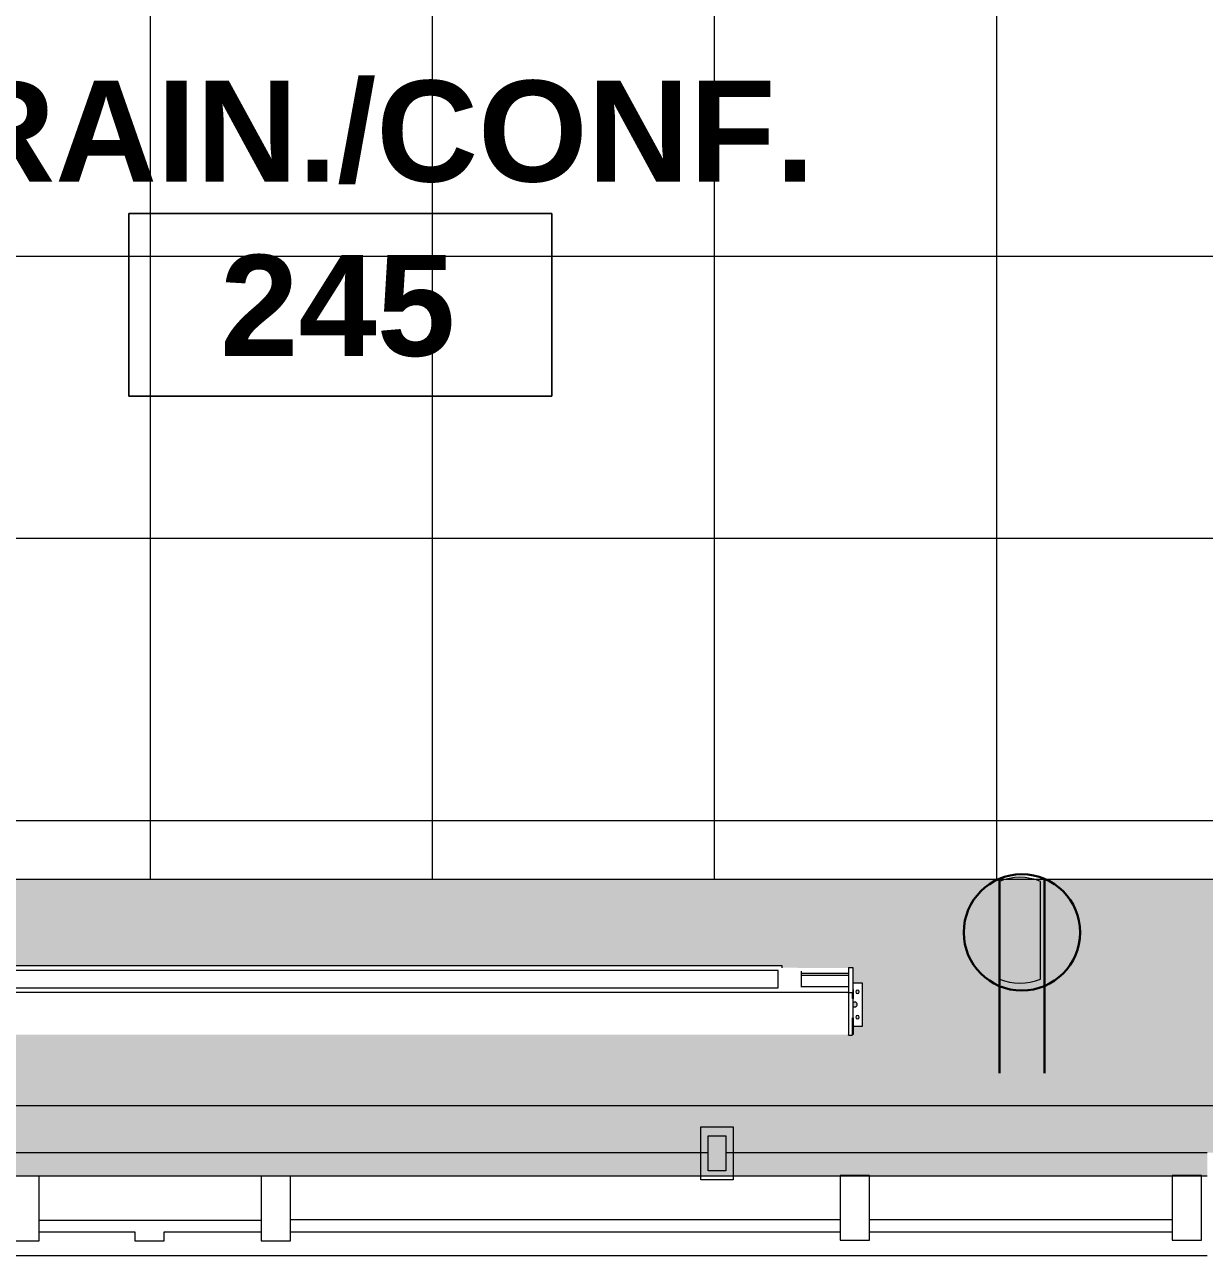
# Model space of a CAD drawing. Header units: inches. Extents: x -24 to 3083, y 122 to 13691.
# Drawn here: x 1029.6 to 1130, y 12106.4 to 12211.1 of the extents above; entities that cross this region are included whole.
import ezdxf

# ---------------------------------------------------------------- set-up
doc = ezdxf.new("R2010")
doc.units = ezdxf.units.IN
doc.header["$MEASUREMENT"] = 0
for name, color, linetype, lineweight in [('X2$0$A-ANNO-NOTE', 131, 'Continuous', 9), ('X2$0$A-AREA-IDEN', 2, 'Continuous', 9), ('X2$0$A-CLNG', 13, 'Continuous', 13), ('X2$0$A-CLNG-PATT', 13, 'Continuous', 13), ('X2$0$A-GLAZ', 151, 'Continuous', 13), ('X2$0$E-ELEC-FIXT', 91, 'Continuous', 9), ('X2$0$Plaza America_Tower 1_2nd Floor -REVIT_dwg', 8, 'Continuous', 9), ('X2$0$Q-SPCQ', 91, 'Continuous', 9)]:
    doc.layers.add(name, color=color, linetype=linetype, lineweight=lineweight)
doc.styles.add('X2$0$Swis721 Lt BT_B', font='', dxfattribs={"height": 8.583975346687202})
doc.styles.get('X2$0$Swis721 Lt BT_B').set_extended_font_data('Swis721 Lt BT', bold=True)

# ---------------------------------------------------------------- blocks, each defined once
blk = doc.blocks.new('X2$0$PS - Duplex - Duplex-V1-FIRST FLOOR')
at = {"layer": 'X2$0$E-ELEC-FIXT'}
for p, q in [((-1.374999999999808, -2.250000000000306), (-1.374999999999808, 2.249999999999974)), ((-1.374999999999808, 2.249999999999974), (1.375000000000114, 2.249999999999976)), ((1.375000000000114, 2.249999999999976), (1.375000000000114, -2.250000000000305)), ((-0.7499999999996435, -1.500000000000298), (-0.7499999999996436, 1.499999999999897)), ((-0.7499999999996435, 1.499999999999897), (0.7500000000003413, 1.499999999999896)), ((0.7500000000003413, 1.499999999999896), (0.7500000000003413, -1.500000000000298)), ((0.7500000000003413, -1.500000000000298), (-0.7499999999996435, -1.500000000000298)), ((1.375000000000114, -2.250000000000306), (-1.374999999999808, -2.250000000000306))]:
    blk.add_line(p, q, dxfattribs=at)
blk = doc.blocks.new('X2$0$Plaza America_Tower 1_2nd Floor -REVIT_dwg-5250115-FIRST FLOOR')
at = {"layer": 'X2$0$A-GLAZ', "color": 253, "lineweight": 9}
for p, q in [((25934.85049852658, 12115.17263648421), (26029.35049852658, 12115.17263648421)), ((26030.85049852658, 12115.17263648421), (26071.81948555828, 12115.17263648421)), ((25972.451216345, 12109.4226364842), (25991.31948555826, 12109.4226364842)), ((25993.81948555827, 12109.4812833672), (26040.56948555827, 12109.4812833672)), ((26043.06948555826, 12109.4812833672), (26068.81948555827, 12109.4812833672)), ((25993.81948555827, 12108.4226364842), (26040.56948555827, 12108.4226364842)), ((26043.06948555826, 12108.4226364842), (26068.81948555827, 12108.4226364842)), ((25891.98073555826, 12106.4226364842), (26071.81948555827, 12106.4226364842))]:
    blk.add_line(p, q, dxfattribs=at)
at = {"layer": 'X2$0$A-GLAZ', "color": 253, "lineweight": 9, "flags": 128}
for points in [[(25972.451216345, 12113.1726364842), (25969.951216345, 12113.1726364842), (25969.951216345, 12107.6726364842), (25972.451216345, 12107.6726364842)], [(25991.31948555826, 12113.1726364842), (25991.31948555826, 12107.6726364842), (25993.81948555827, 12107.6726364842), (25993.81948555827, 12113.1726364842)], [(26040.56948555827, 12113.21445714319), (26040.56948555827, 12107.71445714319), (26043.06948555826, 12107.71445714319), (26043.06948555826, 12113.21445714319)], [(26068.81948555827, 12113.21445714319), (26068.81948555827, 12107.71445714319), (26071.31948555827, 12107.71445714319), (26071.31948555827, 12113.21445714319)]]:
    blk.add_lwpolyline(points, close=True, dxfattribs=at)
blk.add_lwpolyline([(25972.451216345, 12108.4226364842), (25980.56948555827, 12108.4226364842), (25980.56948555827, 12107.6726364842), (25983.06948555826, 12107.6726364842), (25983.06948555826, 12108.4226364842), (25991.31948555826, 12108.4226364842)], dxfattribs=at)
blk = doc.blocks.new('X2$0$ElectricScreen_Contour-Electrol_HDTV-Format_Dalite - Parametric-5194675-FIRST FLOOR')
at = {"layer": 'X2$0$Q-SPCQ'}
for p, q in [((38.16450075147211, 1.134999999999808), (-58.92534299852768, 1.135000000000153)), ((38.16450075147211, 0.9528988806491382), (38.16450075147211, 1.134999999999808)), ((37.81879762649918, 0.7300000000102499), (-58.5796398735008, 0.7300000000102499)), ((37.81879762647176, -0.7293078647599793), (37.81879762647176, 0.729307864760004)), ((39.81879762647176, -0.6874999999999807), (39.81879762647176, 0.687500000000005)), ((43.82075075147223, 0.4809999999999205), (39.81879762647176, 0.4809999999999205)), ((39.81879762647176, 0.3300000000000218), (43.82075075147223, 0.3300000000000218)), ((43.82075075147216, 0.9960000000005117), (43.82075075147218, -1.148531249999483)), ((43.82075075147215, 0.9960000000005115), (44.12508182202347, 0.9960000000005151)), ((44.1957507514722, -0.898531249999509), (44.19575075147218, 0.7460000000005432)), ((-58.5796398735008, -0.7299999999897863), (37.81879762649918, -0.7299999999897863)), ((39.81879762647178, -0.6325312500000714), (43.82075075147223, -0.6325312500000714)), ((45.01215700147218, -0.3349999999998986), (44.19575075147221, -0.3349999999998986)), ((44.1957507514722, -0.9280309205996684), (44.1957507514722, -0.8985312499994964)), ((44.19575075147216, -0.8985312499993484), (44.19575075147217, -1.679781249999427)), ((44.19575075147217, -0.8985312499994741), (44.19575075147217, -0.9280309205996456)), ((44.19575075147219, -1.014302142152459), (44.1957507514722, -0.92803092059967)), ((44.19575075147217, -0.9280309205996461), (44.19575075147217, -1.014302142152435)), ((44.19575075147219, -1.240414584279553), (44.19575075147219, -1.014302142152457)), ((44.19575075147217, -1.014302142152435), (44.19575075147217, -1.240414584279537)), ((45.01215700147218, -3.991249999999899), (45.01215700147218, -0.3349999999998984)), ((-64.58159299852858, -1.117281249999979), (43.82075075147223, -1.117281249999979)), ((43.82075075147217, -1.200636292349615), (43.82075075147217, -1.138521012831606)), ((43.82075075147217, -1.148531249999477), (43.82075075147217, -1.168591026007594)), ((43.82075075147217, -1.148531249999482), (44.1250818220235, -1.148531249999482)), ((43.82075075147217, -1.168591026007594), (43.82075075147217, -1.227255456663491)), ((43.82075075147217, -1.227255456663491), (43.82075075147217, -1.38101191730992)), ((43.82075075147217, -1.38101191730992), (43.82075075147218, -1.50943305770359)), ((43.82075075147218, -1.50943305770359), (43.82075075147218, -1.679781249999474)), ((43.82075075147218, -1.679781249999477), (43.82075075147219, -3.285781249999483)), ((44.16450075147095, -1.648531249999976), (44.16450075147095, -1.135755438409715)), ((44.19575075147219, -1.429269202505534), (44.19575075147219, -1.240414584279553)), ((44.19575075147217, -1.240414584279537), (44.19575075147217, -1.429269202505522)), ((44.19575075147219, -1.679781249999484), (44.19575075147219, -1.429269202505539)), ((44.19575075147217, -1.429269202505522), (44.19575075147218, -1.67978124999947)), ((44.1957507514722, -3.28578124999948), (44.19575075147219, -1.67978124999948)), ((43.82075075147218, -3.285781249999473), (43.82075075147219, -3.54300113008384)), ((43.82075075147219, -3.54300113008384), (43.82075075147219, -3.761103989459285)), ((43.82075075147219, -3.761103989459285), (43.82075075147219, -3.946134303842219)), ((43.82075075147219, -3.946134303842219), (43.8207507514722, -4.138130549166831)), ((43.8207507514722, -4.138130549166831), (43.8207507514722, -4.310370265693611)), ((44.16450075147095, -4.723281249999976), (44.16450075147095, -3.286138658632732)), ((44.1957507514722, -3.499219022835447), (44.1957507514722, -3.285781249999488)), ((44.19575075147218, -3.28578124999941), (44.19575075147219, -4.410781249999484)), ((44.19575075147218, -3.285781249999472), (44.19575075147219, -3.499219022835435)), ((44.1957507514722, -3.68019799125338), (44.1957507514722, -3.499219022835454)), ((44.19575075147219, -3.499219022835435), (44.19575075147219, -3.680197991253358)), ((44.1957507514722, -3.833733784039214), (44.1957507514722, -3.680197991253373)), ((44.19575075147219, -3.680197991253358), (44.19575075147219, -3.833733784039197)), ((44.1957507514722, -3.993049817393687), (44.1957507514722, -3.83373378403922)), ((44.19575075147219, -3.833733784039197), (44.19575075147219, -3.993049817393662)), ((44.19575075147221, -3.991249999999899), (45.01215700147218, -3.991249999999899)), ((44.1957507514722, -4.135972135362719), (44.1957507514722, -3.993049817393687)), ((44.19575075147219, -3.993049817393662), (44.19575075147219, -4.135972135362692)), ((44.1957507514722, -4.281865851842012), (44.1957507514722, -4.135972135362719)), ((44.19575075147219, -4.135972135362692), (44.1957507514722, -4.281865851841985)), ((43.8207507514722, -4.31037026569361), (43.8207507514722, -4.486190898373784)), ((43.8207507514722, -4.486190898373784), (43.8207507514722, -4.559057839007689)), ((43.8207507514722, -4.559057839007687), (43.8207507514722, -4.652615970480964)), ((43.8207507514722, -4.652615970480964), (43.8207507514722, -4.711180121630433)), ((43.8207507514722, -4.711180121630433), (43.8207507514722, -4.745903618895761)), ((43.8207507514722, -4.723281249999483), (43.8207507514722, -4.714837185514993)), ((43.8207507514722, -4.725090829493432), (43.8207507514722, -4.747532032561398)), ((43.8207507514722, -4.74590361889576), (43.8207507514722, -4.754531249999479)), ((43.8207507514722, -4.754531249999483), (43.8207507514722, -4.747532032561399)), ((43.82075075149958, -4.75453124998944), (44.12508182205089, -4.75453124998944)), ((44.16450075149952, -4.504531249989326), (44.19575075149958, -4.504531249989326)), ((44.1957507514722, -4.342329908963762), (44.1957507514722, -4.281865851842012)), ((44.1957507514722, -4.281865851841984), (44.1957507514722, -4.342329908963735)), ((44.1957507514722, -4.419963252101161), (44.1957507514722, -4.342329908963762)), ((44.1957507514722, -4.342329908963735), (44.1957507514722, -4.419963252101134)), ((44.19575075147217, -4.410781249999411), (44.19575075147217, -4.504531249999512)), ((44.1957507514722, -4.410781249999485), (44.1957507514722, -4.428234638011033)), ((44.1957507514722, -4.468559037097529), (44.1957507514722, -4.419963252101161)), ((44.1957507514722, -4.419963252101134), (44.1957507514722, -4.468559037097502)), ((44.1957507514722, -4.428234638011033), (44.1957507514722, -4.442937948790942)), ((44.1957507514722, -4.442937948790942), (44.1957507514722, -4.461377854097606)), ((44.1957507514722, -4.461377854097607), (44.1957507514722, -4.476292911357916)), ((44.1957507514722, -4.497372151849609), (44.1957507514722, -4.46855903709753)), ((44.1957507514722, -4.468559037097502), (44.1957507514722, -4.497372151849583)), ((44.1957507514722, -4.476292911357916), (44.1957507514722, -4.487186826021007)), ((44.1957507514722, -4.487186826021007), (44.1957507514722, -4.496502044406921)), ((44.1957507514722, -4.496502044406921), (44.1957507514722, -4.502622372516367)), ((44.1957507514722, -4.504531249999501), (44.1957507514722, -4.49737215184961)), ((44.1957507514722, -4.497372151849582), (44.1957507514722, -4.504531249999476)), ((44.1957507514722, -4.502622372516367), (44.1957507514722, -4.50453124999948)), ((44.19575075149839, -4.683862320540242), (44.19575075149839, -4.683643884810748))]:
    blk.add_line(p, q, dxfattribs=at)
at = {"layer": 'X2$0$Q-SPCQ', "flags": 128}
for points in [[(44.19575075149839, 0.9188194876368242), (44.19575075149839, 0.920976781312106), (44.19575075149839, 0.9227041694632588), (44.19575075149839, 0.9239988886369018), (44.19575075149839, 0.9248588675585551)], [(44.19575075149839, 0.9061558605860681), (44.19575075149839, 0.9099726528944528), (44.19575075149839, 0.9133771439359178), (44.19575075149839, 0.9163638872513501), (44.19575075149839, 0.9188194876364831)], [(44.19575075149839, 0.8816973001315772), (44.19575075149839, 0.8874353227147366), (44.19575075149839, 0.8927970989515187), (44.19575075149839, 0.897774051144438), (44.19575075149839, 0.9023582172310397), (44.19575075149839, 0.9061558605860681)], [(44.19575075149839, 0.8511407167783317), (44.19575075149839, 0.8584646283228493), (44.19575075149839, 0.8654586404527435), (44.19575075149839, 0.872111564239617), (44.19575075149839, 0.8784127564252912), (44.19575075149839, 0.8816973001315772)], [(44.19575075149839, 0.8130090518782253), (44.19575075149839, 0.8217080380896958), (44.19575075149839, 0.8301359275897083), (44.19575075149839, 0.8382792375525695), (44.19575075149839, 0.8461249404192585), (44.19575075149839, 0.8511407167783317)], [(44.19575075149839, 0.7628757013632138), (44.19575075149839, 0.772771358989189), (44.19575075149839, 0.7824742081508019), (44.19575075149839, 0.791968726358732), (44.19575075149839, 0.8012397244100383), (44.19575075149839, 0.81027237068497), (44.19575075149839, 0.8130090518782253)], [(44.19575075149839, 0.7458915167071608), (44.19575075149839, 0.7560748354857195), (44.19575075149839, 0.7628757013632138)], [(44.19575075149839, -3.285781249989327), (44.19575075149839, -3.341689581139689), (44.19575075149839, -3.39750847088635), (44.19575075149839, -3.453148620913793), (44.19575075149839, -3.508521018850956), (44.19575075149839, -3.530624991480635)], [(44.19575075149839, -3.530624991480635), (44.19575075149839, -3.58547344389467), (44.19575075149839, -3.639842452729681), (44.19575075149839, -3.693645039168814), (44.19575075149839, -3.738233828332681)], [(44.19575075149839, -3.738233828332681), (44.19575075149839, -3.790771581885451), (44.19575075149839, -3.842501458632682), (44.19575075149839, -3.893340701807005), (44.19575075149839, -3.914361406216812)], [(44.19575075149839, -3.914361406216471), (44.19575075149839, -3.963797549481), (44.19575075149839, -4.012149011301857), (44.19575075149839, -4.059338439654652), (44.19575075149839, -4.09711974916513)], [(44.19575075149839, -4.097119749164789), (44.19575075149839, -4.142001752589635), (44.19575075149839, -4.185513985861347), (44.19575075149839, -4.227586838687784), (44.19575075149839, -4.261072149010601)], [(44.19575075149839, -4.683862320540583), (44.19569422389241, -4.686688323977136), (44.19552473150684, -4.689509806410682), (44.19524254549315, -4.692322254071427), (44.19484811728841, -4.695121167643719), (44.1943420778943, -4.697902069462088), (44.19372523686535, -4.700660510677266), (44.19299858101601, -4.703392078371734), (44.19216327284044, -4.706092402619674), (44.19122064865348, -4.708757163478707), (44.19017221645299, -4.711382097899103), (44.18901965350653, -4.713963006546691), (44.18776480366892, -4.716495760518), (44.18640967443275, -4.718976307946263), (44.18495643371505, -4.721400680485657), (44.18340740639132, -4.723764999656736), (44.18176507057483, -4.726065483053048), (44.18003205365238, -4.728298450392571), (44.17821112808166, -4.73046032940374), (44.17630520695467, -4.732547661540933), (44.17431733933909, -4.734557107517843), (44.17225070539876, -4.736485452650185), (44.17010861130728, -4.738329611996845), (44.16789448395831, -4.740086635296051), (44.16561186548306, -4.741753711685987), (44.16326440758404, -4.743328174198949), (44.16085586569357, -4.744807504031768), (44.15839009296479, -4.746189334572022), (44.15587103410768, -4.747471455185518), (44.15330271907947, -4.748651814752747), (44.15068925663615, -4.749728524950227), (44.14803482776011, -4.750699863271278), (44.14534367897124, -4.751564275782129), (44.14262011553352, -4.752320379606544), (44.1398684945675, -4.75296696514033), (44.13709321807999, -4.753502997984469), (44.13429872592103, -4.753927620600279), (44.131489488682, -4.75424015368253), (44.12867000054336, -4.754440097245037), (44.12584477208446, -4.754527131420445), (44.1250818220497, -4.75453124998944)], [(44.19575075149839, -4.26107214901026), (44.19575075149839, -4.300350044015544), (44.19575075149839, -4.338004845380282), (44.19575075149839, -4.373976313454363), (44.19575075149839, -4.408206901562948), (44.19575075149839, -4.428433169172421)], [(44.19575075149839, -4.461620608740531), (44.19575075149839, -4.450850525547252), (44.19575075149839, -4.44001634006156), (44.19575075149839, -4.429135384667688), (44.19575075149839, -4.418225066573767), (44.19575075149839, -4.410781249989326)], [(44.19575075149839, -4.428433169172421), (44.19575075149839, -4.459734227459079), (44.19575075149839, -4.489157211412247), (44.19575075149839, -4.497794115806527)], [(44.19575075149839, -4.504449364456604), (44.19575075149839, -4.494116606281295), (44.19575075149839, -4.483650529312626), (44.19575075149839, -4.47306787704133), (44.19575075149839, -4.462385579454462), (44.19575075149839, -4.461620608740531)], [(44.19575075149839, -4.497794115806186), (44.19575075149839, -4.524692796748808), (44.19575075149839, -4.549609483503672), (44.19575075149839, -4.572504314687079), (44.19575075149839, -4.5868506963061)], [(44.19575075149839, -4.558162314664627), (44.19575075149839, -4.548851044340039), (44.19575075149839, -4.539318891797506), (44.19575075149839, -4.529581106448062), (44.19575075149839, -4.519653266670956), (44.19575075149839, -4.509551254892016), (44.19575075149839, -4.504449364456604)], [(44.19575075149839, -4.601607859240175), (44.19575075149839, -4.59364362390363), (44.19575075149839, -4.585386847777499), (44.19575075149839, -4.576850739941732), (44.19575075149839, -4.568048956348433), (44.19575075149839, -4.558995577973518), (44.19575075149839, -4.558162314664627)], [(44.19575075149839, -4.5868506963061), (44.19575075149839, -4.606272994068717), (44.19575075149839, -4.623582786730139), (44.19575075149839, -4.638752382315828), (44.19575075149839, -4.642597032397815)], [(44.19575075149839, -4.633340359279599), (44.19575075149839, -4.626834320336683), (44.19575075149839, -4.61998264257022), (44.19575075149839, -4.612796287202626), (44.19575075149839, -4.605286750869822), (44.19575075149839, -4.601607859240175)], [(44.19575075149839, -4.66047433057838), (44.19575075149839, -4.655852817203594), (44.19575075149839, -4.650839241600237), (44.19575075149839, -4.645441624420186), (44.19575075149839, -4.639668600698996), (44.19575075149839, -4.633529406043635), (44.19575075149839, -4.63334035927994)], [(44.19575075149839, -4.642597032397815), (44.19575075149839, -4.65499480990536), (44.19575075149839, -4.665202137800747), (44.19575075149839, -4.673202686536), (44.19575075149839, -4.675649808043544)], [(44.19575075149839, -4.678302018602493), (44.19575075149839, -4.675895568291707), (44.19575075149839, -4.673064991626233), (44.19575075149839, -4.669814816925167), (44.19575075149839, -4.66615024377404), (44.19575075149839, -4.662077134709079), (44.19575075149839, -4.66047433057838)], [(44.19575075149839, -4.675649808043544), (44.19575075149839, -4.680589026658367), (44.19575075149839, -4.683296850373721), (44.19575075149839, -4.683862320540583)], [(44.19575075149839, -4.682988927073551), (44.19575075149839, -4.681898495120435), (44.19575075149839, -4.680374333410781), (44.19575075149839, -4.678418880277603), (44.19575075149839, -4.678302018602834)]]:
    blk.add_lwpolyline(points, dxfattribs=at)
at = {"layer": 'X2$0$Q-SPCQ'}
for centre, radius, start, end in [((44.57961370442537, -1.086559006227279), 0.1509397669820307, 359.9999999999996, 179.9999999999994), ((44.34231591225991, -2.163124999999889), 0.2098786399554625, 359.9999999999995, 134.9999999999998), ((44.57961370442537, -1.086559006227279), 0.1509397669820346, 180.0000000000002, 359.9999999999993), ((44.34231591225991, -2.163124999999889), 0.209878639955463, 224.9999999999998, 359.9999999999994), ((44.57961370442537, -3.239690993771174), 0.1509397669820309, 359.9999999999996, 179.9999999999992), ((44.57961370442537, -3.239690993771174), 0.1509397669820346, 180.0000000000002, 359.9999999999992)]:
    blk.add_arc(centre, radius, start, end, dxfattribs=at)
for points in [[(44.12508182202347, 0.9960000000005145), (44.13124884951218, 0.9959726499631602), (44.14049856234677, 0.9947952186242673), (44.15220297350341, 0.9907931295060453), (44.16051734388923, 0.9867137894680006), (44.16822537142648, 0.9815446648978114), (44.17519521341183, 0.9754497359055632), (44.18130758246117, 0.9684656901850861), (44.18645797628184, 0.960768780144286), (44.19055797351722, 0.9524524008948378), (44.19453204456471, 0.9407201959007261), (44.19575075147216, 0.9316356363233341), (44.19575075147215, 0.9253310705518409)], [(44.1250818220235, -1.148531249999481), (44.13124884951219, -1.148531249999481), (44.14049856234678, -1.147312543092038), (44.15220297350342, -1.143338472044552), (44.16051734388926, -1.13923847480915), (44.16822537142649, -1.134088080988499), (44.17519521341183, -1.127975711939158), (44.18130758246119, -1.121005869953812), (44.18645797628185, -1.11329784241658), (44.19055797351722, -1.104983472030729), (44.19453204456477, -1.093279060874097), (44.19575075147213, -1.084029348039501), (44.19575075147217, -1.077862320550807)]]:
    blk.add_open_spline(points, degree=3, knots=[0, 0, 0, 0, 0.1666666666666667, 0.25, 0.3333333333333333, 0.4166666666666666, 0.5, 0.5833333333333333, 0.6666666666666666, 0.75, 0.8333333333333334, 1, 1, 1, 1], dxfattribs=at)
blk = doc.blocks.new('X2$0$Room Tag - Room Name and Number-3379422-FIRST FLOOR')
at = {"layer": 'X2$0$A-AREA-IDEN'}
for p, q in [((-0.1880646717928032, -0.1635729993857746), (-0.1880646717928032, -0.001823739990654245)), ((-0.1880646717928032, -0.001823739990654244), (0.1869353282071967, -0.001823739990654244)), ((0.1869353282071967, -0.001823739990655456), (-0.1880646717928029, -0.001823739990654244)), ((-0.1880646717928029, -0.001823739990654251), (-0.1880646717928032, -0.1635729993857734)), ((0.1869353282071967, -0.001823739990654244), (0.1869353282071967, -0.1635729993857746)), ((0.1869353282071964, -0.1635729993857746), (0.1869353282071967, -0.001823739990655458)), ((0.1869353282071967, -0.1635729993857746), (-0.1880646717928032, -0.1635729993857746)), ((-0.1880646717928032, -0.1635729993857734), (0.1869353282071964, -0.1635729993857746))]:
    blk.add_line(p, q, dxfattribs=at)
blk = doc.blocks.new('X2')
at = {"layer": 'X2$0$A-ANNO-NOTE'}
for points in [[(26054.29534444377, 12129.86283249475), (26054.12908010807, 12138.2270375747), (26054.29534444377, 12138.29298991549), (26054.29534444377, 12130.87333092318)], [(26054.29534444377, 12138.29298991549), (26055.0704633174, 12138.50610802757), (26055.42467141418, 12138.55570882409), (26054.81028642478, 12138.41278249885)], [(26054.29534444377, 12138.29298991549), (26055.42467141418, 12138.55570882409), (26056.31759578612, 12138.55570882409), (26054.81028642478, 12138.35988812562)], [(26057.44692275654, 12138.29298991549), (26054.29534444377, 12138.29298991549), (26056.31759578612, 12138.55570882409)], [(26054.29534444377, 12138.29298991549), (26054.81028642478, 12138.44285035339), (26054.81028642478, 12138.43457266693)], [(26057.44692275654, 12129.86283249475), (26054.29534444377, 12129.86283249475), (26054.29534444377, 12138.29298991549), (26054.81028642478, 12136.91557151374)], [(26057.44692275654, 12129.86283249475), (26054.29534444377, 12138.29298991549), (26057.44692275654, 12138.29298991549)], [(26057.44692275654, 12129.86283249475), (26057.44692275654, 12138.29298991549), (26057.61318709224, 12138.2270375747)], [(26054.29534444377, 12129.86283249475), (26054.12908010807, 12129.92878483554), (26054.12908010807, 12138.2270375747), (26054.27525767541, 12130.87333092318)], [(26057.44692275654, 12129.86283249475), (26057.61318709224, 12138.2270375747), (26057.61318709224, 12129.92878483554)], [(26055.42467141418, 12129.60011358614), (26054.29534444377, 12129.86283249475), (26057.44692275654, 12129.86283249475)], [(26055.42467141418, 12129.60011358614), (26054.81028642478, 12129.72124974331), (26054.81028642478, 12129.74303991138)], [(26055.42467141418, 12129.60011358614), (26057.44692275654, 12129.86283249475), (26056.31759578612, 12129.60011358614)]]:
    blk.add_hatch(color=256, dxfattribs=at).paths.add_polyline_path(points, flags=0)
at = {"layer": 'X2$0$A-CLNG-PATT'}
h = blk.add_hatch(dxfattribs=at)
h.set_pattern_fill('FP2_63', color=256, style=0, pattern_type=2)
h.set_pattern_definition([(0, (0, 0), (15.36, 3.84), [1.267, -10.253, 1.267, -10.253, -61.44]), (0, (0, 0), (15.36, 3.84), [-23.04, 1.267, -21.773, 1.267, -10.253, -26.88]), (0, (0, 0), (15.36, 3.84), [-57.6, 1.267, -6.412999999999999, 1.267, -17.933]), (120, (5.76, 1.92), (-11.00553755053224, 11.38215020212898), [1.267, -10.253, 1.267, -10.253, -61.43999999999999]), (120, (5.76, 1.92), (-11.00553755053224, 11.38215020212898), [-23.04, 1.267, -21.773, 1.267, -10.253, -26.88]), (120, (5.76, 1.92), (-11.00553755053224, 11.38215020212898), [-57.59999999999999, 1.267, -6.412999999999998, 1.267, -17.933]), (240, (7.68, 9.6), (-4.354462449467752, -15.22215020212898), [1.267, -10.253, 1.267, -10.253, -61.44]), (240, (7.68, 9.6), (-4.354462449467752, -15.22215020212898), [-23.04, 1.267, -21.773, 1.267, -10.253, -26.88]), (240, (7.68, 9.6), (-4.354462449467752, -15.22215020212898), [-57.6, 1.267, -6.412999999999999, 1.267, -17.933])])
h.paths.add_polyline_path([(25691.31948555828, 12113.17263648421), (25691.31948555828, 12115.17263648422), (25694.33336055828, 12115.17273017981), (25694.33336055828, 12119.16813648421), (25540.28588946195, 12119.16813648421), (25540.30722931332, 12115.16813648421), (25546.56948555829, 12115.16813648421), (25546.56948555829, 12113.17263648421), (25641.98303642479, 12113.17263648421)], flags=0)
h.paths.add_polyline_path([(27572.05722931333, 12113.17263648421), (27652.05627579081, 12113.17263648421), (27652.05627579081, 12120.17263648421), (27551.47660431332, 12120.17263648421), (27551.47660431332, 12116.17263648421), (27572.05722931333, 12116.17263648421)], flags=0)
h.paths.add_polyline_path([(27727.84703642479, 12113.17263648421), (27857.05753228224, 12113.17263648421), (27857.05753228224, 12116.17263648421), (27863.42699353379, 12116.17263648421), (27863.42699353379, 12120.17263648421), (27712.0562757908, 12120.17263648421), (27712.0562757908, 12113.17263648421)], flags=0)
h.paths.add_polyline_path([(25902.15036055832, 12113.17263648421), (26071.81948555828, 12113.17263648421), (26071.81948555828, 12115.17263648421), (26092.64148555829, 12115.17263648421), (26092.64148555829, 12119.17263648422), (25871.64148555829, 12119.17263648422), (25871.64148555829, 12115.17263648421), (25891.9807355583, 12115.17263648421), (25891.98073555829, 12113.17263648421), (25892.28144421932, 12113.17263648421)], flags=0)
h.paths.add_polyline_path([(26371.98073555829, 12113.17263648421), (26451.30722931332, 12113.17263648421), (26451.30722931332, 12116.41851148421), (26456.30722931333, 12116.41851148421), (26456.30722931333, 12119.17263648422), (26351.64148555828, 12119.17263648422), (26351.64148555828, 12115.17263648421), (26371.98073555829, 12115.17263648421)], flags=0)
h.paths.add_polyline_path([(27031.64597931332, 12113.17263648421), (27031.64597931333, 12116.17263648421), (27052.46797931333, 12116.17263648421), (27052.46797931333, 12120.17263648421), (26946.46797931332, 12120.16813648422), (26946.46797931332, 12116.23013648421), (26951.30722931333, 12116.23013648421), (26951.30722931333, 12113.17263648421), (26954.78047931332, 12113.17263648421)], flags=0)
h.paths.add_polyline_path([(25751.48073555829, 12113.17263648421), (25831.81948555829, 12113.17263648421), (25831.81948555829, 12115.17263648422), (25852.64148555829, 12115.17263648422), (25852.64148555829, 12119.17263648422), (25751.48073555829, 12119.16813648421), (25751.48073555829, 12115.16813648421)], flags=0)
h.paths.add_polyline_path([(26160.00698555829, 12113.17263648421), (26311.81948555828, 12113.17263648421), (26311.81948555828, 12115.17263648421), (26332.6414855583, 12115.17263648421), (26332.6414855583, 12119.17263648422), (26164.25698555829, 12119.17263648422), (26164.25698555829, 12113.23513648421), (26159.38198555829, 12113.23513648421), (26159.38198555829, 12119.17263648422), (26111.64148555828, 12119.17263648422), (26111.64148555828, 12115.17263648421), (26131.98073555829, 12115.17263648421), (26131.98073555829, 12113.17263648421), (26159.38198555829, 12113.17263648421)], flags=0)
h.paths.add_polyline_path([(27271.64597931333, 12113.2144571432), (27271.64597931333, 12116.17263648421), (27292.22660431332, 12116.17263648421), (27292.20345111019, 12120.16813648421), (27194.17549852658, 12120.16813648421), (27194.17549852658, 12113.28063648421), (27189.30049852658, 12113.28063648421), (27189.30049852658, 12120.16813648421), (27087.80722931333, 12120.16813648421), (27087.80722931333, 12116.17263648421), (27091.80722931333, 12116.17263648421), (27091.80722931333, 12113.2144571432), (27206.38103642479, 12113.2144571432)], flags=0)
h.paths.add_polyline_path([(27380.20303642479, 12113.2144571432), (27516.00922931332, 12113.2144571432), (27516.00922931332, 12120.17263648421), (27311.22660431332, 12120.17263648421), (27311.22660431332, 12116.17263648421), (27331.80722931332, 12116.17263648421), (27331.80722931333, 12113.2144571432)], flags=0)
h.paths.add_polyline_path([(27707.8062757908, 12116.17263648421), (27707.80627579081, 12120.17263648421), (27656.30627579082, 12120.17263648421), (27656.30627579082, 12116.17263648421), (27698.39597931332, 12116.17263648421)], flags=0)
h.paths.add_polyline_path([(27524.05722931333, 12116.17263648421), (27532.47660431333, 12116.17263648421), (27532.47660431333, 12120.17263648421), (27520.25922931331, 12120.17263648421), (27520.25922931331, 12116.17263648421)], flags=0)
h.paths.add_polyline_path([(27082.93222931333, 12116.17263648421), (27082.93222931333, 12120.17263648421), (27071.46797931332, 12120.16813648422), (27071.46797931332, 12116.17263648421), (27079.64597931332, 12116.17263648421)], flags=0)
h.paths.add_polyline_path([(27892.05272931333, 12141.26188648421), (27892.05272931333, 12150.41813648421), (27894.55272931331, 12150.41813648421), (27894.55272931331, 12295.10128087273), (27892.30272931331, 12295.10128087272), (27892.30272931331, 12337.45414772779), (27888.30272931332, 12337.45414772779), (27888.30272931332, 12141.26188648421), (27892.03690810271, 12141.26188648421)], flags=0)
h.paths.add_polyline_path([(25515.38386654815, 12141.56399912924), (25515.38386654815, 12341.91851148421), (25511.31948555829, 12341.91851148421), (25511.3067521477, 12295.16788648421), (25509.0567355583, 12295.16788648421), (25509.0567355583, 12150.41803013598), (25511.38386654815, 12150.41803013598), (25511.38386654815, 12141.56399912924)], flags=0)
h.paths.add_polyline_path([(27888.0810990473, 12365.35128087273), (27892.30722931332, 12365.35128087273), (27892.31948555831, 12412.16826148422), (27894.56948555831, 12412.16826148422), (27894.56948555831, 12492.66826148421), (27892.31948555831, 12492.66826148422), (27892.31948555831, 12552.6680114842), (27894.30272931333, 12552.6680114842), (27894.30272931333, 12633.16826148421), (27892.05272931333, 12633.16826148421), (27892.02456259232, 12641.66826148421), (27888.05272931332, 12641.66826148421), (27888.05272931332, 12365.35128087273)], flags=0)
h.paths.add_polyline_path([(25511.31948555829, 12365.91851148421), (25515.31948555829, 12365.91851148421), (25515.31948555829, 12403.9182614842), (25511.31948555829, 12403.9182614842), (25511.31948555829, 12385.9182614842)], flags=0)
h.paths.add_polyline_path([(25511.32002006839, 12408.7932614842), (25515.31948555829, 12408.7932614842), (25515.31948555829, 12512.66801148421), (25511.3194855583, 12512.66801148421), (25511.30673555829, 12492.66801148409), (25509.32398555829, 12492.66801148421), (25509.32398555829, 12412.16801148421), (25511.3194855583, 12412.16801148421), (25511.3194855583, 12408.7932614842)], flags=0)
h.paths.add_polyline_path([(27888.05272931332, 12688.91826148422), (27892.05272931333, 12688.91826148422), (27892.05272931333, 12711.16826148421), (27894.17732988641, 12711.16826148421), (27894.17732988641, 12791.8292614842), (27892.30272931332, 12791.8292614842), (27892.30272931332, 12844.16876148422), (27888.05272931332, 12844.16876148422), (27888.05272931332, 12689.7800729732)], flags=0)
h.paths.add_polyline_path([(27892.20866466589, 12849.04376148422), (27892.30272931332, 12849.04376148422), (27892.3194855583, 12852.66801148421), (27894.30272931333, 12852.66801148421), (27894.30272931333, 12933.16826148421), (27892.05272931333, 12933.16826148421), (27892.05272931333, 12959.85140557675), (27888.05272931332, 12959.85140557675), (27888.05272931332, 12849.04376148422), (27888.30722931293, 12849.04376148422)], flags=0)
h = blk.add_hatch(dxfattribs=at)
h.set_pattern_fill('FP2_1', color=256, style=0, pattern_type=2)
h.set_pattern_definition([(0, (0, 0), (30.72, 7.68), [1.267, -21.773, 1.267, -21.773, -122.88]), (0, (0, 0), (30.72, 7.68), [-46.08, 1.267, -44.813, 1.267, -21.773, -53.76]), (0, (0, 0), (30.72, 7.68), [-115.2, 1.267, -14.093, 1.267, -37.133]), (120, (11.52, 3.84), (-22.01107510106448, 22.76430040425796), [1.267, -21.773, 1.267, -21.773, -122.88]), (120, (11.52, 3.84), (-22.01107510106448, 22.76430040425796), [-46.07999999999999, 1.267, -44.813, 1.267, -21.773, -53.75999999999999]), (120, (11.52, 3.84), (-22.01107510106448, 22.76430040425796), [-115.2, 1.267, -14.093, 1.267, -37.133]), (240, (15.36, 19.2), (-8.708924898935503, -30.44430040425795), [1.267, -21.773, 1.267, -21.773, -122.88]), (240, (15.36, 19.2), (-8.708924898935503, -30.44430040425795), [-46.08, 1.267, -44.813, 1.267, -21.773, -53.76]), (240, (15.36, 19.2), (-8.708924898935503, -30.44430040425795), [-115.2, 1.267, -14.093, 1.267, -37.133])])
h.paths.add_polyline_path([(25694.33336055828, 12119.16813648421), (25694.33336055828, 12138.40076148421), (25540.30722931332, 12138.40076148421), (25540.30722931332, 12119.16813648421), (25641.98303642479, 12119.16813648421)], flags=0)
h.paths.add_polyline_path([(26192.85965643385, 12119.17263648422), (26332.6414855583, 12119.17263648422), (26332.6414855583, 12138.40076148421), (26192.85965643385, 12138.40076148421), (26192.85965643385, 12428.37745533608), (26438.30722931333, 12463.19617521241), (26438.30722931333, 12138.40076148421), (26351.64148555828, 12138.40076148421), (26351.64148555828, 12119.17263648422), (26456.30722931333, 12119.17263648422), (26456.30722931333, 12483.92983184179), (26192.12609085786, 12446.45360443982), (26192.12609085786, 12475.50955231424), (26164.12609085786, 12475.50955231424), (26164.12609085786, 12474.25955231424), (26159.87609085786, 12474.25955231424), (26159.87609085786, 12475.50955231424), (26136.12609085786, 12475.50955231424), (26136.12609085786, 12438.50955231414), (25892.28144421932, 12403.91824246407), (25891.11037864333, 12403.91826148419), (25891.11037864333, 12441.66413034901), (25865.23537864333, 12441.66413034901), (25865.23537864333, 12440.41413034901), (25860.98537864333, 12440.41413034901), (25860.98537864333, 12441.66413034901), (25835.11037864333, 12441.66413034901), (25835.11037864333, 12403.9182614842), (25515.31948555829, 12403.9182614842), (25515.31948555829, 12365.91851148421), (25530.3067355583, 12365.91851148421), (25530.3067355583, 12341.91851148421), (25515.38386654815, 12341.91851148421), (25515.38386654815, 12141.56399912924), (25533.38386654815, 12141.56399912924), (25533.38386654815, 12385.9182614842), (25835.11037864333, 12385.9182614842), (25835.11037864333, 12138.40076148421), (25751.48073555829, 12138.40076148421), (25751.48073555829, 12119.17263648422), (25852.64148555829, 12119.17263648422), (25852.64148555829, 12136.23013648421), (25860.98537864334, 12136.23013648421), (25860.98537864334, 12137.23069898422), (25865.23537864334, 12137.23069898422), (25865.23537864334, 12136.23013648421), (25871.64148555829, 12136.23013648421), (25871.64148555829, 12119.17263648422), (26092.64148555829, 12119.17263648422), (26092.64148555829, 12138.40076148421), (25892.28144421932, 12138.40076148421), (25892.28144421932, 12385.73800916321), (26131.25109085787, 12419.63778290161), (26131.25109085787, 12138.40076148421), (26111.64148555828, 12138.40076148421), (26111.64148555828, 12119.17263648422), (26159.38198555829, 12119.17263648422), (26159.38198555829, 12136.17263648422), (26159.87609085787, 12136.17263648422), (26159.87609085787, 12137.42263648422), (26164.12609085787, 12137.42263648422), (26164.12609085787, 12136.17263648422), (26164.25698555829, 12136.17263648422), (26164.25698555829, 12119.17263648422)], flags=0)
h.paths.add_polyline_path([(25931.70798530112, 12129.58543204254), (25932.06505871468, 12128.70315536366), (25932.19606615642, 12128.69489912422), (25932.27124627082, 12128.75840315282), (25932.28632521731, 12128.87293912267), (25932.21599848166, 12128.96459070896), (25932.10146251181, 12128.97966965545), (25932.00981092552, 12128.9093429198), (25931.97495106126, 12128.87293912267), (25931.79416457831, 12129.35543204254)], flags=0)
h.paths.add_polyline_path([(26042.49314155113, 12129.58543204254), (26042.20639487322, 12128.87293912267), (26042.13606813757, 12128.96459070896), (26042.02153216772, 12128.97966965545), (26041.92988058143, 12128.9093429198), (26041.91884355664, 12128.78504888775), (26041.98512837058, 12128.70315536366), (26042.09966434044, 12128.68807641717), (26042.19131592673, 12128.75840315282), (26042.4097243455, 12129.35543204254)], flags=0)
h.paths.add_polyline_path([(26000.49091142479, 12125.19715079254), (25932.55564155112, 12125.19715079254), (25932.52439155112, 12125.92918204254), (25931.70798530112, 12125.93152579254), (25931.70798530112, 12129.58543204254), (25932.52439155112, 12129.58543204254), (25932.55972601585, 12130.90696420125), (25932.59506048057, 12130.91643204254), (25938.55564155112, 12130.88518204254), (25938.55564155112, 12131.05543204254), (26035.64548530112, 12131.05543204254), (26035.64548530112, 12130.88518204254), (26041.67432731574, 12130.85529415655), (26041.67673530112, 12129.58543204254), (26042.49314155113, 12129.58543204254), (26042.49314155113, 12125.92918204254), (26041.67673530112, 12125.92590079254), (26041.64548530112, 12125.19715079254), (26011.35478642479, 12125.19715079254)], flags=0)
h.paths.add_polyline_path([(26042.49229151166, 12125.93152579254), (26042.13606813757, 12126.81145872141), (26042.00506069583, 12126.81971496085), (26041.92988058143, 12126.75621093226), (26041.91480163494, 12126.64167496241), (26041.98512837058, 12126.55002337612), (26042.09966434044, 12126.53494442962), (26042.19131592673, 12126.60527116527), (26042.22617579099, 12126.64167496241), (26042.40819173374, 12126.15590079254)], flags=0)
h.paths.add_polyline_path([(25931.7088634867, 12125.93152579254), (25931.99473197903, 12126.64167496241), (25932.06505871468, 12126.55002337612), (25932.17959468453, 12126.53494442962), (25932.27124627082, 12126.60527116527), (25932.28632521731, 12126.71980713512), (25932.20861027976, 12126.81451901484), (25932.10146251181, 12126.82653766791), (25932.00981092552, 12126.75621093226), (25931.7902124515, 12126.15590079254)], flags=0)
h.paths.add_polyline_path([(26041.82330046191, 12127.54742840258), (26041.97170707145, 12127.608900433), (26042.03317910187, 12127.75730704254), (26041.97170707145, 12127.90571365207), (26041.82330046191, 12127.96718568249), (26041.67673530112, 12127.90571365207), (26041.71836114194, 12127.57554680862), (26041.76897987273, 12127.55457984382)], flags=0)
h.paths.add_polyline_path([(25932.37782639033, 12127.54742840258), (25932.52439155112, 12127.608900433), (25932.48276571032, 12127.93906727645), (25932.32350580116, 12127.96003424126), (25932.19606615642, 12127.86224636251), (25932.17509919162, 12127.70298645335), (25932.27288707036, 12127.57554680862), (25932.32350580116, 12127.55457984382)], flags=0)
h.paths.add_polyline_path([(25523.7269855583, 12190.41387625682), (25524.60926223717, 12190.77094967037), (25524.61751847661, 12190.90195711211), (25524.55401444801, 12190.97713722651), (25524.43947847816, 12190.992216173), (25524.34782689187, 12190.92188943735), (25524.33274794538, 12190.8073534675), (25524.40307468103, 12190.71570188121), (25524.43947847816, 12190.68084201695), (25523.9569855583, 12190.50005553399)], flags=0)
h.paths.add_polyline_path([(25523.72698555829, 12301.19903250681), (25524.43947847816, 12300.91228582891), (25524.34782689187, 12300.84195909326), (25524.33274794538, 12300.72742312341), (25524.40307468103, 12300.63577153712), (25524.51761065088, 12300.62069259062), (25524.60926223717, 12300.69101932628), (25524.62434118366, 12300.80555529613), (25524.55401444801, 12300.89720688242), (25524.29792050173, 12300.99196382171)], flags=0)
h.paths.add_polyline_path([(25527.38323555829, 12301.19903250681), (25526.50095887942, 12300.84195909326), (25526.49270263997, 12300.71095165151), (25526.55620666857, 12300.63577153712), (25526.67074263842, 12300.62069259062), (25526.76239422471, 12300.69101932628), (25526.77747317121, 12300.80555529613), (25526.70714643555, 12300.89720688242), (25526.67074263842, 12300.93206674668), (25527.27071402574, 12301.15687153141)], flags=0)
h.paths.add_polyline_path([(25526.67074263842, 12190.41387625681), (25523.7269855583, 12190.41387625682), (25523.72698555829, 12191.23028250681), (25522.40545339958, 12191.26561697154), (25522.39598555829, 12191.30095143626), (25522.3819855583, 12197.26153250681), (25522.25698555829, 12197.26153250681), (25522.25698555829, 12294.35137625681), (25522.42723555829, 12294.35137625681), (25522.45712139924, 12300.38021827144), (25523.72698555829, 12300.38262625681), (25523.72698555829, 12301.19903250681), (25527.38323555829, 12301.19903250681), (25527.3865168083, 12300.38262625681), (25528.11526680829, 12300.35137625681), (25528.11526680829, 12191.26153250681), (25527.38323555829, 12191.23028250681), (25527.38089180829, 12190.41387625681), (25526.70714643555, 12190.41387625681)], flags=0)
h.paths.add_polyline_path([(25527.38089180829, 12190.41475444238), (25526.67074263842, 12190.70062293472), (25526.76239422471, 12190.77094967037), (25526.77747317121, 12190.88548564022), (25526.70714643555, 12190.97713722651), (25526.59261046571, 12190.992216173), (25526.49789858599, 12190.91450123545), (25526.48587993293, 12190.8073534675), (25526.55620666857, 12190.71570188121), (25527.15651680829, 12190.49610340719)], flags=0)
h.paths.add_polyline_path([(25525.55511055829, 12190.87383870607), (25525.70351716783, 12190.93531073649), (25525.76498919825, 12191.08371734603), (25525.70351716783, 12191.23028250681), (25525.37335032438, 12191.18865666601), (25525.35238335957, 12191.02939675685), (25525.45017123832, 12190.90195711211), (25525.50078996912, 12190.88099014731)], flags=0)
h.paths.add_polyline_path([(26446.26715643386, 12262.5432614842), (26447.14943311273, 12262.90033489776), (26447.15768935217, 12263.0313423395), (26447.09418532357, 12263.1065224539), (26446.97964935372, 12263.12160140039), (26446.88799776743, 12263.05127466474), (26446.87291882094, 12262.93673869489), (26446.94324555659, 12262.8450871086), (26446.97964935372, 12262.81022724433), (26446.49715643386, 12262.62944076138)], flags=0)
h.paths.add_polyline_path([(26446.26715643385, 12373.3284177342), (26446.97964935372, 12373.0416710563), (26446.88799776743, 12372.97134432065), (26446.87291882094, 12372.8568083508), (26446.94324555659, 12372.76515676451), (26447.06753958864, 12372.75411973972), (26447.14943311273, 12372.82040455366), (26447.16451205922, 12372.93494052351), (26447.09418532357, 12373.0265921098), (26446.49715643386, 12373.24500052858)], flags=0)
h.paths.add_polyline_path([(26447.06753958864, 12262.5432614842), (26446.26715643386, 12262.5432614842), (26446.26715643385, 12263.3596677342), (26444.94562427514, 12263.39500219893), (26444.93615643385, 12263.43033666365), (26444.92215643385, 12269.3909177342), (26444.79715643385, 12269.3909177342), (26444.79715643385, 12366.4807614842), (26444.96740643386, 12366.4807614842), (26444.9972922748, 12372.50960349882), (26446.26715643385, 12372.5120114842), (26446.26715643385, 12373.3284177342), (26449.92340643385, 12373.3284177342), (26449.92668768386, 12372.5120114842), (26450.65543768385, 12372.4807614842), (26450.65543768385, 12263.3909177342), (26449.92340643385, 12263.3596677342), (26449.92106268385, 12262.5432614842), (26447.12061168809, 12262.5432614842)], flags=0)
h.paths.add_polyline_path([(26449.92106268385, 12262.54413966977), (26449.21091351398, 12262.83000816211), (26449.30256510027, 12262.90033489776), (26449.31764404677, 12263.01487086761), (26449.24731731111, 12263.1065224539), (26449.13278134127, 12263.12160140039), (26449.03806946155, 12263.04388646284), (26449.02605080849, 12262.93673869489), (26449.09637754413, 12262.8450871086), (26449.69668768386, 12262.62548863458)], flags=0)
h.paths.add_polyline_path([(26448.09528143385, 12263.00322393346), (26448.24368804339, 12263.06469596387), (26448.30516007381, 12263.21310257341), (26448.24368804339, 12263.3596677342), (26447.91352119994, 12263.31804189339), (26447.89255423513, 12263.15878198423), (26447.99034211388, 12263.0313423395), (26448.04096084468, 12263.0103753747)], flags=0)
h.paths.add_polyline_path([(25525.70351716783, 12300.38262625681), (25525.73687079221, 12300.42425209762), (25525.75783775701, 12300.58351200678), (25525.66004987827, 12300.71095165151), (25525.50078996912, 12300.73191861632), (25525.37335032438, 12300.63413073758), (25525.35238335957, 12300.47487082842), (25525.40670394876, 12300.38262625681), (25525.66004987827, 12300.38262625681)], flags=0)
h.paths.add_polyline_path([(26448.20022075383, 12372.5120114842), (26448.27704166777, 12372.55363732501), (26448.29800863258, 12372.71289723417), (26448.20022075383, 12372.8403368789), (26448.04096084468, 12372.86130384371), (26447.91352119994, 12372.76351596497), (26447.89255423513, 12372.60425605581), (26447.94687482432, 12372.5120114842), (26447.99034211388, 12372.5120114842)], flags=0)
h.paths.add_polyline_path([(26449.17184742763, 12372.74493467017), (26449.27857796041, 12372.78914390437), (26449.32278719461, 12372.89587443715), (26449.27857796041, 12373.00260496994), (26449.24731731111, 12373.07509220417), (26449.04112975498, 12372.97134432065), (26449.03287351553, 12372.8403368789), (26449.09637754413, 12372.76515676451), (26449.13278134127, 12372.75007781801)], flags=0)
h.paths.add_polyline_path([(25882.21559310364, 12404.16413034901), (25844.00516418303, 12404.16413034901), (25844.00516418303, 12408.41413034901), (25882.21559310364, 12408.41413034901), (25882.21559310364, 12404.664130349)], flags=0)
h.paths.add_polyline_path([(25882.21559310364, 12408.66413034901), (25844.00516418303, 12408.66413034901), (25844.00516418303, 12412.91413034901), (25882.21559310364, 12412.91413034901), (25882.21559310364, 12411.06395592318)], flags=0)
h.paths.add_polyline_path([(25882.21559310364, 12413.24746368234), (25844.00516418303, 12413.24746368234), (25844.00516418303, 12417.49746368234), (25882.21559310364, 12417.49746368234)], flags=0)
h.paths.add_polyline_path([(25855.6274669072, 12417.74746368234), (25844.00516418303, 12417.74746368234), (25844.00516418303, 12421.99746368234), (25882.21559310364, 12421.99746368234), (25882.21559310364, 12417.74746368234), (25859.26053642479, 12417.74746368234)], flags=0)
h.paths.add_polyline_path([(25882.21559310364, 12422.33079701567), (25844.00516418303, 12422.33079701567), (25844.00516418303, 12426.58079701567), (25882.21559310364, 12426.58079701567)], flags=0)
h.paths.add_polyline_path([(25859.26053642479, 12426.83079701567), (25844.00516418303, 12426.83079701567), (25844.00516418303, 12431.08079701567), (25882.21559310364, 12431.08079701567), (25882.21559310364, 12426.83079701567), (25869.10355533661, 12426.83079701567)], flags=0)
h.paths.add_polyline_path([(25875.9034164707, 12431.41413034901), (25844.00516418303, 12431.41413034901), (25844.00516418303, 12435.66413034901), (25882.21559310364, 12435.66413034901), (25882.21559310364, 12431.41413034901)], flags=0)
h.paths.add_polyline_path([(25859.26053642479, 12435.91413034901), (25844.00516418303, 12435.91413034901), (25844.00516418303, 12440.16413034901), (25882.21559310364, 12440.16413034901), (25882.21559310364, 12435.91413034901)], flags=0)
h.paths.add_polyline_path([(26167.12609085787, 12438.00955231424), (26140.79253361849, 12438.00955231424), (26140.79253361849, 12442.25955231424), (26183.20964809724, 12442.25955231424), (26183.20964809724, 12438.00955231424)], flags=0)
h.paths.add_polyline_path([(26140.79253361849, 12442.50955231424), (26140.79253361849, 12446.75955231424), (26183.20964809724, 12446.75955231424), (26183.20964809724, 12442.50955231424), (26163.44903642479, 12442.50955231424)], flags=0)
h.paths.add_polyline_path([(26140.79253361849, 12447.09288564757), (26140.79253361849, 12451.34288564757), (26183.20964809724, 12451.34288564757), (26183.20964809724, 12447.09288564757), (26163.44903642479, 12447.09288564757)], flags=0)
h.paths.add_polyline_path([(26163.44903642479, 12451.59288564757), (26140.79253361849, 12451.59288564757), (26140.79253361849, 12455.84288564757), (26183.20964809724, 12455.84288564757), (26183.20964809724, 12451.59288564757), (26182.22107076084, 12451.59288564757)], flags=0)
h.paths.add_polyline_path([(26140.79253361849, 12456.17621898091), (26140.79253361849, 12460.42621898091), (26183.20964809724, 12460.42621898091), (26183.20964809724, 12456.17621898091), (26163.44903642479, 12456.17621898091)], flags=0)
h.paths.add_polyline_path([(26183.20964809724, 12460.67621898091), (26140.79253361849, 12460.67621898091), (26140.79253361849, 12464.92621898091), (26183.20964809724, 12464.92621898091), (26183.20964809724, 12463.19617521236)], flags=0)
h.paths.add_polyline_path([(26140.79253361849, 12465.25955231424), (26140.79253361849, 12469.50955231424), (26183.20964809724, 12469.50955231424), (26183.20964809724, 12465.25955231424), (26155.88108224486, 12465.25955231424)], flags=0)
h.paths.add_polyline_path([(26183.20964809724, 12469.75955231424), (26140.79253361849, 12469.75955231424), (26140.79253361849, 12474.00955231424), (26183.20964809724, 12474.00955231424), (26183.20964809724, 12470.05145592319)], flags=0)
h = blk.add_hatch(dxfattribs=at)
h.set_pattern_fill('FP2_65', color=256, style=0, pattern_type=2)
h.set_pattern_definition([(90, (26000.281, 12263.401), (24, -1.469576158976824e-15), []), (0, (26000.281, 12263.401), (0, -24), [])])
h.paths.add_polyline_path([(25892.28144421932, 12138.40076148421), (26131.25109085787, 12138.40076148421), (26131.25109085787, 12419.63778290161), (25892.28144421932, 12385.73800916321), (25892.28144421932, 12204.60770592318)], flags=0)
h.paths.add_polyline_path([(25930.28144421932, 12215.40576139875), (25928.53144421932, 12215.40576139875), (25928.53144421932, 12359.48576148422), (25930.28144421932, 12359.48576148422), (25930.28144421932, 12263.57576139876)], flags=0)
h.paths.add_polyline_path([(26074.28144421932, 12215.40576139875), (26072.53144421932, 12215.40576139875), (26072.53144421932, 12263.13063648421), (26072.26267605322, 12263.13063648421), (26072.26267605322, 12311.30063648421), (26074.01267605321, 12311.30063648421), (26074.01267605321, 12263.57576139876), (26074.28144421932, 12263.57576139876)], flags=0)
h.paths.add_polyline_path([(26002.01267605321, 12215.40576139875), (26000.28144421932, 12215.40576139875), (26000.28144421932, 12311.30063648421), (26002.01267605321, 12311.30063648421), (26002.03144421932, 12215.40576139875)], flags=0)
h.paths.add_polyline_path([(26074.01267605321, 12311.31576148421), (26072.53144421932, 12311.31576148421), (26072.53144421932, 12359.48576148422), (26074.28144421932, 12359.48576148422), (26074.28144421932, 12311.31576148421)], flags=0)
h.paths.add_polyline_path([(26002.03144421932, 12311.31576148421), (26000.28144421932, 12311.31576148421), (26000.28144421932, 12359.48576148422), (26002.03144421932, 12359.48576148422), (26002.03144421932, 12322.58270592319)], flags=0)
at = {"layer": 'X2$0$A-ANNO-NOTE', "lineweight": 30}
for p, q in [((26054.12908010804, 12121.93032047815), (26054.12908010804, 12138.45685948468)), ((26057.96159779063, 12121.93032047815), (26057.96159779063, 12138.45685948468))]:
    blk.add_line(p, q, dxfattribs=at)
at = {"layer": 'X2$0$A-ANNO-NOTE'}
for p, q in [((26054.12908010804, 12138.22703757468), (26054.12908010804, 12129.92878483553)), ((26057.61318709221, 12129.92878483553), (26057.61318709221, 12138.22703757468))]:
    blk.add_line(p, q, dxfattribs=at)
at = {"layer": 'X2$0$A-ANNO-NOTE', "lineweight": 30}
blk.add_circle((26056.04533894933, 12133.89282047815), 4.94999999999709, dxfattribs=at)
at = {"layer": 'X2$0$A-ANNO-NOTE'}
for radius, start, end in [(4.50000000000112, 67.224398019649, 112.7756019803937), (4.499999999999175, 247.2243980195971, 292.7756019803595)]:
    blk.add_arc((26055.87113360013, 12134.07791120511), radius, start, end, dxfattribs=at)
at = {"layer": 'X2$0$A-CLNG'}
for p, q in [((26131.25109085784, 12138.4007614842), (25892.28144421929, 12138.4007614842)), ((25871.64148555826, 12119.17263648421), (26092.64148555827, 12119.17263648421)), ((26071.81948555826, 12113.1726364842), (25891.98073555826, 12113.1726364842))]:
    blk.add_line(p, q, dxfattribs=at)
at = {"layer": 'X2$0$A-AREA-IDEN', "xscale": 95.99999999999994, "yscale": 95.99999999999994, "zscale": 95.99999999999994}
blk.add_blockref('X2$0$Room Tag - Room Name and Number-3379422-FIRST FLOOR', (25998.10908644915, 12195.19709099893), dxfattribs=at)
at = {"layer": 'X2$0$E-ELEC-FIXT'}
blk.add_blockref('X2$0$PS - Duplex - Duplex-V1-FIRST FLOOR', (26030.10049852656, 12115.10263648421), dxfattribs=at)
at = {"layer": 'X2$0$Plaza America_Tower 1_2nd Floor -REVIT_dwg', "color": 253}
blk.add_blockref('X2$0$Plaza America_Tower 1_2nd Floor -REVIT_dwg-5250115-FIRST FLOOR', (0, 0), dxfattribs=at)
at = {"layer": 'X2$0$Q-SPCQ'}
blk.add_blockref('X2$0$ElectricScreen_Contour-Electrol_HDTV-Format_Dalite - Parametric-5194675-FIRST FLOOR', (25997.48098454962, 12129.92043204253), dxfattribs=at)
at = {"layer": 'X2$0$A-AREA-IDEN', "char_height": 8.583975346687202, "attachment_point": 2, "line_spacing_factor": 0.9985383491037771, "style": 'X2$0$Swis721 Lt BT_B'}
for s, insert, width in [('TRAIN./CONF.', (25998.11979411549, 12206.33532019578), 90.71999999999991), ('245', (25997.83376252666, 12191.50852070841), 23.00399999999998)]:
    blk.add_mtext(s, dxfattribs=dict(at, insert=insert, width=width))

msp = doc.modelspace()

# ---------------------------------------------------------------- block references
at = {"color": 253, "lineweight": 5}
msp.add_blockref('X2', (-24941.60159030255, 0), dxfattribs=at)

doc.saveas('drawing.dxf')
